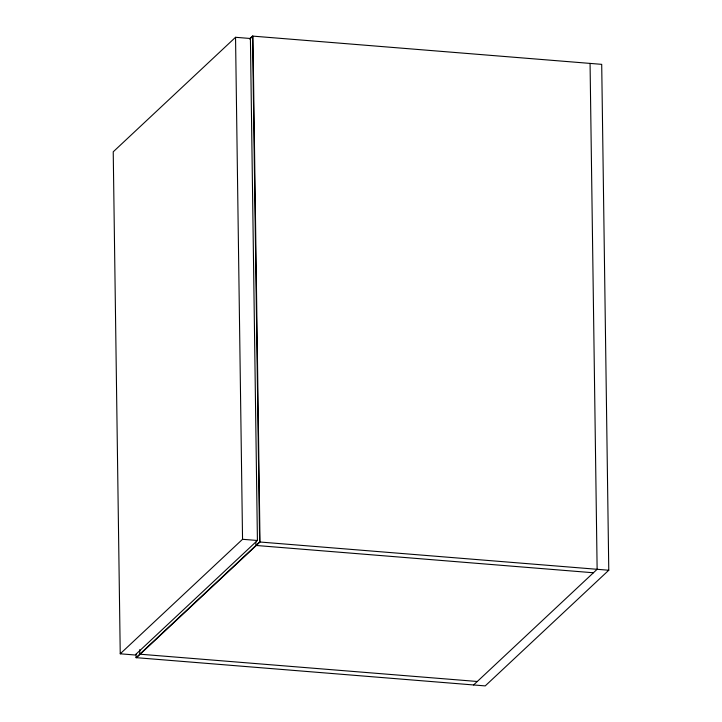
<?xml version="1.0" encoding="UTF-8"?>
<svg xmlns="http://www.w3.org/2000/svg" width="722" height="722" viewBox="0 0 722 722"><rect width="100%" height="100%" fill="white"/><g stroke="black" fill="none" stroke-linecap="round" stroke-linejoin="round"><path stroke-width="1.08" d="M235.543 37.291L113.228 151.81L120.24 653.798L135.113 655.007L257.42 540.489L250.408 38.501L235.543 37.291L242.547 539.289L120.24 653.798M249.586 38.88L252.556 36.1L601.706 64.348L608.772 570.236L485.22 685.9L136.07 657.652L136.025 654.276M249.974 38.907L252.204 36.822M136.07 657.652L259.622 541.987L252.556 36.1M136.458 657.688L260.01 542.014L252.944 36.127M473.587 684.961L597.13 569.288L590.064 63.41M242.547 539.289L257.42 540.489M259.622 541.987L608.772 570.236M593.43 572.763L255.913 545.453L255.868 542.078M477.296 681.487L139.779 654.186L139.716 649.674"/></g></svg>
